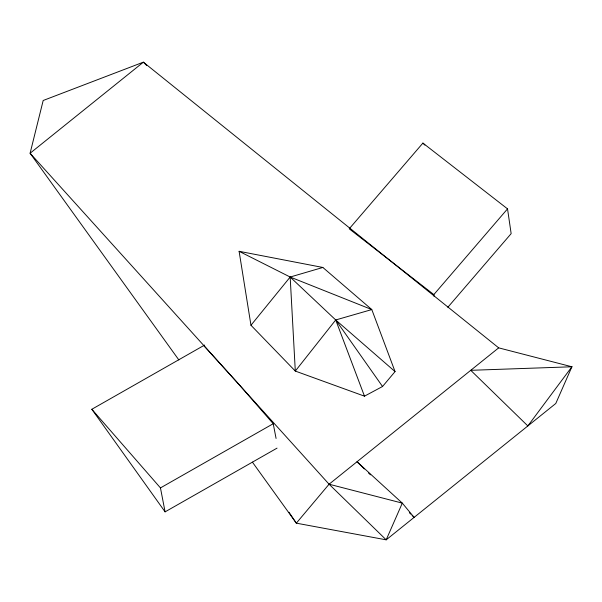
<?xml version="1.0" encoding="UTF-8"?>
<svg xmlns="http://www.w3.org/2000/svg" width="602" height="602" viewBox="0 0 602 602"><rect width="100%" height="100%" fill="white"/><g stroke="black" fill="none" stroke-linecap="round" stroke-linejoin="round"><path stroke-width="0.9" d="M250.966 325.261L290.172 277.033L322.86 267.461L371.803 309.571L395.055 371.592L382.541 386.499L364.481 396.169L295.304 371.073L250.966 325.261L239.107 251.305L322.86 267.461M288.99 512.242L296.327 523.161L386.191 539.836L555.789 403.483L571.9 366.776L498.682 347.858L329.083 484.211L296.327 523.161L252.411 462.14M447.813 307.306L511.151 233.636L507.531 208.871L422.913 143.088L349.22 228.805L433.839 294.589L434.11 296.425M433.839 294.589L507.531 208.871M277.048 448.129L165.091 511.858L91.835 409.27L204.605 345.066M165.091 511.858L160.456 487.913L273.225 423.718L238.911 384.392L203.769 345.54M498.682 347.858L143.381 62.164L43.186 100.489L30.1 153.239L329.083 484.211L402.302 503.129L414.123 517.381L412.107 515.417M239.107 251.305L290.172 277.033L371.803 309.571L335.713 319.963L295.304 371.073L290.172 277.033L335.713 319.963L395.055 371.592M364.406 468.95L357.016 461.749L402.302 503.129L386.191 539.836L329.083 484.211M368.439 472.879L370.456 474.835M409.42 512.799L410.76 514.108M146.692 65.498L143.381 62.164L30.1 153.239L178.854 359.936M422.913 143.088L424.869 145.097M91.835 409.27L160.456 487.913M382.541 386.499L335.713 319.963L364.481 396.169M273.225 423.718L276.077 438.452M571.9 366.776L527.849 425.945L470.749 370.313L571.9 366.776"/></g></svg>
